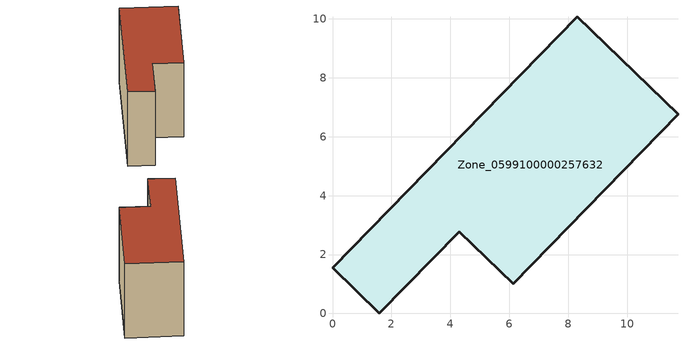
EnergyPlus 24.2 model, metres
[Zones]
Zone_0599100000257632
 floor ground (C_G): 4.3,2.78 1.58,0 0,1.55 8.31,10.08 11.73,6.76 6.13,1.01 z0
 wall outside (C_F): 8.31,10.08 0,1.55 1.58,0 4.3,2.78 6.13,1.01 11.73,6.76 8.31,10.08 z0:7.3
 roof outside (C_R): 6.13,1.01 11.73,6.76 8.31,10.08 0,1.55 1.58,0 4.3,2.78 z7.3
[BUILDING]
Pand.0599100000257632: North Axis=0; Terrain=City; Loads Convergence Tolerance Value=0.04; Temperature Convergence Tolerance Value=0.4; Solar Distribution=FullExterior; Maximum Number of Warmup Days=25; Minimum Number of Warmup Days=1
[Site:Location]
Rotterdam.The.Hague.AP_ZH_NLD Design_Conditions: Latitude=51.96; Longitude=4.45; Time Zone=1; Elevation=-4.5
[SITE:GROUNDTEMPERATURE:BUILDINGSURFACE]
18, 18, 18, 18, 18, 18, 18, 18, 18, 18, 18, 18
[MATERIAL] Thermal Absorptance=0.9; Solar Absorptance=0.7; Visible Absorptance=0.7
Name | Roughness | Thickness | Conductivity | Density | Specific Heat
G.TI.1946 | MediumSmooth | 0.15 | 1 | 540 | 1210
F.TI.1946 | Rough | 0.3 | 0.857143 | 1920 | 840
R.TI.1946 | MediumRough | 0.2 | 0.1 | 1500 | 1000
[CONSTRUCTION]
C_G: G.TI.1946
C_F: F.TI.1946
C_R: R.TI.1946
[ZONE]
Zone_0599100000257632: Type=1; Multiplier=1; Ceiling Height=Autocalculate; Volume=Autocalculate; Floor Area=autocalculate; Part of Total Floor Area=Yes
[ZONEINFILTRATION:DESIGNFLOWRATE]
Infil_Zone_0599100000257632: Zone or ZoneList or Space or SpaceList=Zone_0599100000257632; Schedule=AlwaysOn; Design Flow Rate Calculation Method=Flow/Area; Flow Rate per Floor Area=0.003; Constant Term Coefficient=1; Temperature Term Coefficient=0; Velocity Term Coefficient=0; Velocity Squared Term Coefficient=0
[HVACTEMPLATE:ZONE:IDEALLOADSAIRSYSTEM]
Zone_0599100000257632: Maximum Heating Supply Air Temperature=50; Minimum Cooling Supply Air Temperature=13; Maximum Heating Supply Air Humidity Ratio=0.0156; Minimum Cooling Supply Air Humidity Ratio=0.0077; Heating Limit=NoLimit; Cooling Limit=NoLimit; Dehumidification Control Type=ConstantSensibleHeatRatio; Cooling Sensible Heat Ratio=0.7; Dehumidification Setpoint=60; Humidification Control Type=None; Humidification Setpoint=30; Outdoor Air Method=None; Outdoor Air Flow Rate per Person=0.00944; Outdoor Air Flow Rate per Zone Floor Area=0; Outdoor Air Flow Rate per Zone=0; Demand Controlled Ventilation Type=None; Outdoor Air Economizer Type=NoEconomizer; Heat Recovery Type=None; Sensible Heat Recovery Effectiveness=0.7; Latent Heat Recovery Effectiveness=0.65
[ZONECONTROL:THERMOSTAT]
ThermostatControl_Zone_0599100000257632: Zone or ZoneList=Zone_0599100000257632; Control Type Schedule=DualSetpointControlType; Control 1=Thermostat_Zone_0599100000257632; Temperature Difference Between Cutout And Setpoint=0
[THERMOSTATSETPOINT:DUALSETPOINT]
Thermostat_Zone_0599100000257632: Heating Setpoint Temperature Schedule=HeatingSetpoint_Zone_0599100000257632; Cooling Setpoint Temperature Schedule=CoolingSetpoint_Zone_0599100000257632
[SCHEDULE:COMPACT]
HeatingSetpoint_Zone_0599100000257632: Through: 12/31, For: AllDays, Until: 24:00, 21
CoolingSetpoint_Zone_0599100000257632: Through: 12/31, For: AllDays, Until: 24:00, 24
DualSetpointControlType: Through: 12/31, For: AllDays, Until: 24:00, 4
AlwaysOn: Through: 12/31, For: AllDays, Until: 24:00, 1
